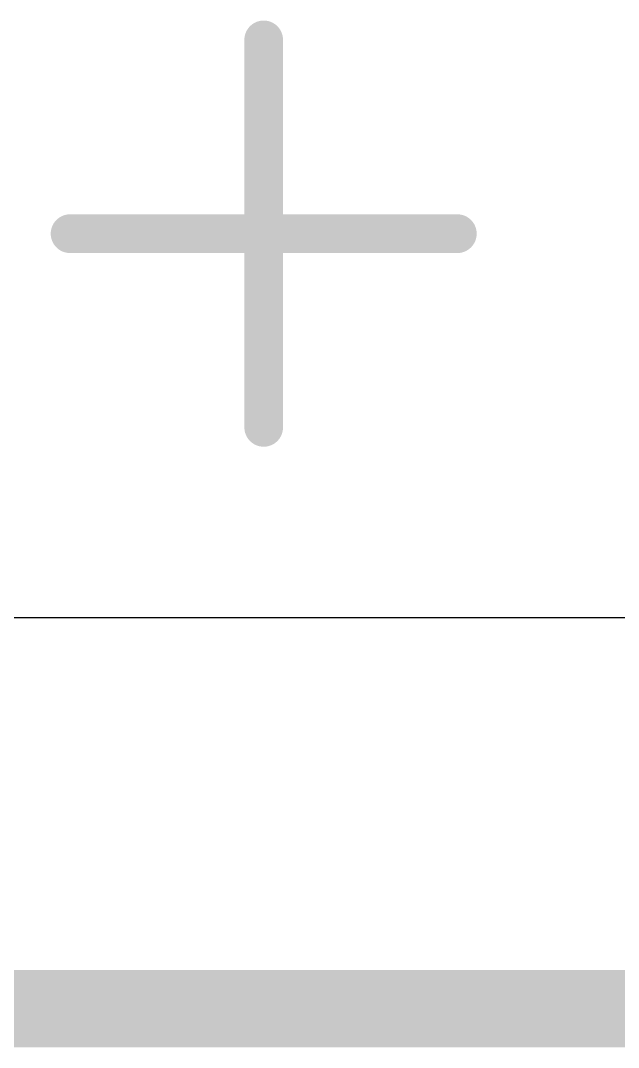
# Model space of a CAD drawing. Header units: inches. Extents: x -0.14 to 3.29, y -0.08 to 7.88.
# Drawn here: x 1.2745 to 1.3353, y -0.0039 to 0.1004 of the extents above; entities that cross this region are included whole.
import ezdxf

# ---------------------------------------------------------------- set-up
doc = ezdxf.new("R2010")
doc.units = ezdxf.units.IN
doc.header["$MEASUREMENT"] = 0
for name, color, linetype in [('Board outline', 6, 'Continuous'), ('Bottom Layer', 5, 'Continuous'), ('Top Courtyard', 56, 'Continuous'), ('Top Layer', 1, 'Continuous')]:
    doc.layers.add(name, color=color, linetype=linetype)

# ---------------------------------------------------------------- blocks, each defined once
blk = doc.blocks.new('5394DE47_A0E8_4329_8464_7791B7C19310_393')
at = {"layer": 'Top Courtyard'}
for points in [[(0, -0.01968, 0.00394, 0.00394, 0), (0, 0.01969, 0.00394, 0.00394, 0)], [(-0.01968, 0, 0.00394, 0.00394, 0), (0.01969, 0, 0.00394, 0.00394, 0)]]:
    blk.add_lwpolyline(points, format="xyseb", dxfattribs=at)
for points in [[(-0.00098, 0.01969, 0.00197, 0.00197, 1), (0.00098, 0.01969, 0.00197, 0.00197, 1)], [(-0.02067, 0, 0.00197, 0.00197, 1), (-0.0187, 0, 0.00197, 0.00197, 1)], [(0.0187, 0, 0.00197, 0.00197, 1), (0.02067, 0, 0.00197, 0.00197, 1)], [(-0.00098, -0.01968, 0.00197, 0.00197, 1), (0.00098, -0.01968, 0.00197, 0.00197, 1)]]:
    blk.add_lwpolyline(points, format="xyseb", close=True, dxfattribs=at)

msp = doc.modelspace()

# ---------------------------------------------------------------- linework, layer by layer
at = {"layer": 'Board outline'}
msp.add_lwpolyline([(0.11811, 0, 0.00787, 0.00787, 0), (3.0315, 0, 0.00787, 0.00787, 0)], format="xyseb", dxfattribs=at)
at = {"layer": 'Bottom Layer'}
msp.add_line((2.93139, 0.03971), (0.21821, 0.03971), dxfattribs=at)
at = {"layer": 'Top Layer'}
msp.add_line((2.93604, 0.03971), (0.21356, 0.03971), dxfattribs=at)

# ---------------------------------------------------------------- block references
at = {"rotation": 360}
msp.add_blockref('5394DE47_A0E8_4329_8464_7791B7C19310_393', (1.29921, 0.07874), dxfattribs=at)

doc.saveas('drawing.dxf')
